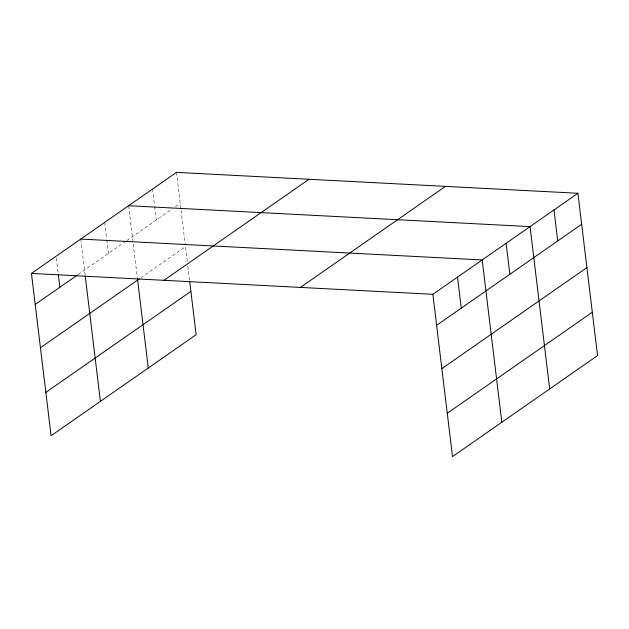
<?xml version="1.0" encoding="UTF-8"?>
<svg xmlns="http://www.w3.org/2000/svg" width="629" height="629" viewBox="0 0 629 629"><rect width="100%" height="100%" fill="white"/><g stroke="black" fill="none" stroke-linecap="round" stroke-linejoin="round"><path stroke-width="0.47" stroke-dasharray="3.15 2.36" d="M78.153 274.503L125.997 241.174M126.791 240.616L172.267 208.946M175.452 206.721L180.24 203.387M140.81 277.837L185.484 246.717L187.363 262.246M176.49 172.385L180.94 209.166M181.058 210.125L185.248 244.791M187.835 266.13L189.596 280.683M152.556 189.062L154.553 205.526M154.671 206.493L156.306 220.056M128.63 205.73L137.271 277.169M104.697 222.407L106.686 238.871M106.804 239.838L108.447 253.401M80.764 239.075L85.096 274.889M56.343 258.189L58.214 273.686"/><path stroke-width="0.94" d="M189.714 281.658L196.13 334.691L51.091 435.732L31.45 273.426L176.49 172.385L577.909 193.268L597.55 355.574L452.51 456.615L432.87 294.309L577.909 193.268M35.2 304.428L77.359 275.062M40.445 347.758L139.213 278.946M163.917 280.322L308.957 179.281M45.846 392.402L190.886 291.361M300.403 287.422L445.442 186.381M436.62 325.303L581.66 224.262M441.865 368.633L586.904 267.592M447.266 413.277L592.306 312.236M128.63 205.73L530.043 226.613L549.683 388.911M80.764 239.075L482.184 259.958L501.824 422.256M31.45 273.426L432.87 294.309M553.976 209.937L557.726 240.938M506.117 243.281L509.867 274.275M457.527 277.13L461.277 308.131M137.389 278.136L148.271 368.036M85.214 275.848L100.404 401.381M58.332 274.653L59.857 287.249"/></g></svg>
